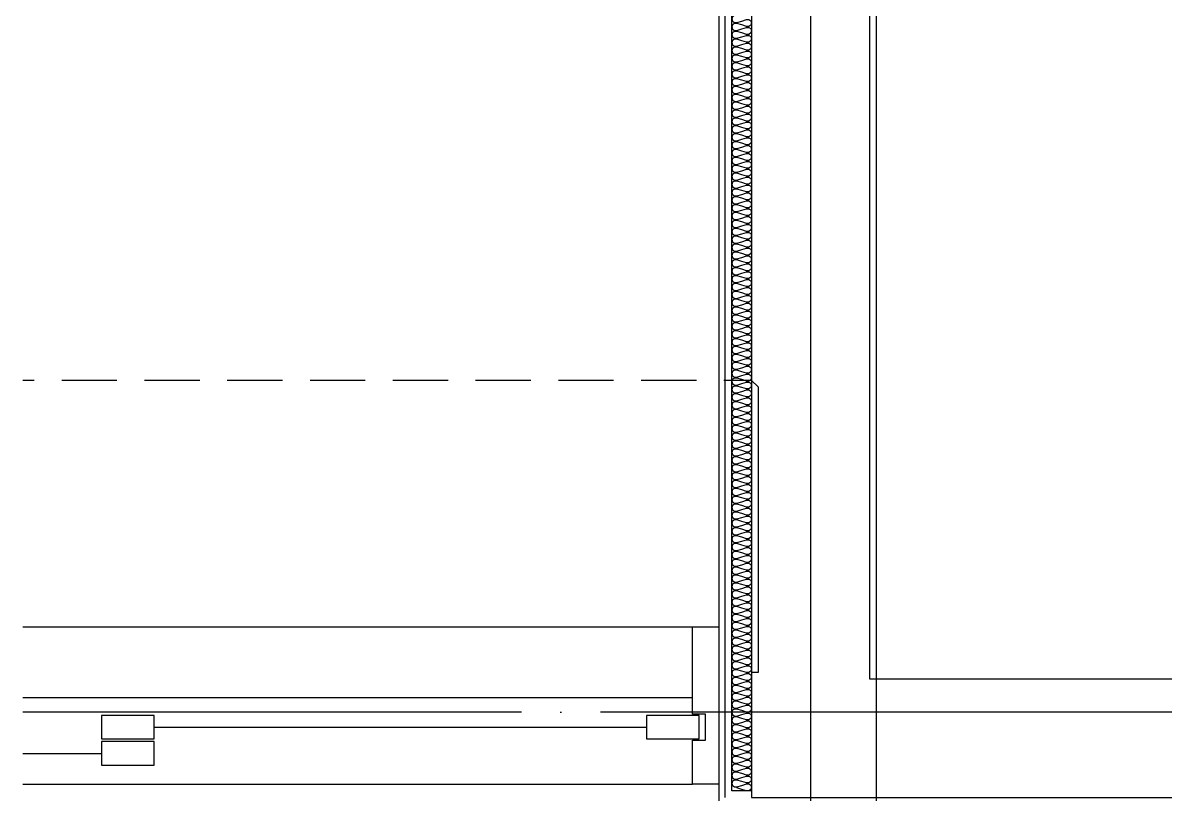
# Model space of a CAD drawing. Extents: x 0 to 40850, y 0 to 28500.
# Drawn here: x 8868 to 10608, y 9772 to 10947 of the extents above; entities that cross this region are included whole.
import ezdxf

# ---------------------------------------------------------------- set-up
doc = ezdxf.new("R2010")
doc.units = 0
doc.header["$LTSCALE"] = 60
doc.header["$MEASUREMENT"] = 0
doc.linetypes.add('CEN', pattern=[62, 60, -1, 0, -1])
doc.linetypes.add('HIDDEN', pattern=[2.1, 0.7, -0.7, 0.7])
for name, color, linetype in [('2', 2, 'CONTINUOUS'), ('4', 4, 'CONTINUOUS'), ('7', 7, 'CONTINUOUS'), ('8', 8, 'CONTINUOUS'), ('9', 9, 'CONTINUOUS'), ('CEN', 1, 'CEN'), ('INSUL', 9, 'CONTINUOUS'), ('WINDOW', 4, 'CONTINUOUS')]:
    doc.layers.add(name, color=color, linetype=linetype)

msp = doc.modelspace()

# ---------------------------------------------------------------- linework, layer by layer
at = {"layer": '2'}
for p, q in [((9938.3, 9767), (9938.3, 13547)), ((9948.3, 9777), (9948.3, 13547)), ((9978.3, 10402), (9978.3, 9957)), ((9978.3, 9777), (9948.3, 9777))]:
    msp.add_line(p, q, dxfattribs=at)
at = {"layer": '4', "color": 4, "linetype": 'CONTINUOUS'}
for points in [[(9888.3, 10027), (9928.3, 10027), (9928.3, 9787), (9888.3, 9787), (9888.3, 9854), (9908.3, 9854), (9908.3, 9894), (9888.3, 9894)], [(8988.3, 9892), (8988.3, 9856), (9068.3, 9856), (9068.3, 9892)], [(9818.3, 9892), (9818.3, 9856), (9898.3, 9856), (9898.3, 9892)], [(8988.3, 9852), (8988.3, 9816), (9068.3, 9816), (9068.3, 9852)]]:
    msp.add_lwpolyline(points, close=True, dxfattribs=at)
at = {"layer": '7'}
msp.add_lwpolyline([(12018.3, 12687), (12018.3, 12507), (12778.3, 12507), (12778.3, 9947), (10158.3, 9947), (10158.3, 12507), (10918.3, 12507), (10918.3, 12687), (10158.3, 12687), (10158.3, 13587), (9978.3, 13587), (9978.3, 10402), (9988.3, 10392), (9988.3, 9957), (9978.3, 9957), (9978.3, 9767), (12958.3, 9767), (12958.3, 9957), (12948.3, 9957), (12948.3, 10392), (12958.3, 10402), (12958.3, 13587), (12778.3, 13587), (12778.3, 12687)], close=True, dxfattribs=at)
at = {"layer": '8'}
for p, q in [((9928.3, 22332), (9928.3, 6042)), ((10168.3, 22332), (10168.3, 6042))]:
    msp.add_line(p, q, dxfattribs=at)
at = {"layer": '9', "linetype": 'HIDDEN'}
msp.add_line((9978.3, 10402), (8868.3, 10402), dxfattribs=at)
at = {"layer": '9', "color": 9, "linetype": 'CONTINUOUS'}
for p, q in [((8868.3, 10027), (9888.3, 10027)), ((8868.3, 9919), (9888.3, 9919)), ((8868.3, 9787), (9888.3, 9787))]:
    msp.add_line(p, q, dxfattribs=at)
at = {"layer": 'CEN'}
for p, q in [((10068.3, 22332), (10068.3, 6042)), ((24508.3, 9897), (8868.3, 9897))]:
    msp.add_line(p, q, dxfattribs=at)
at = {"layer": 'INSUL'}
for points in [[(9955.8, 10957.5), (9952.5, 10957.5), (9949.5, 10955.7), (9948.3, 10952.4), (9949.5, 10949.1), (9952.5, 10947), (9955.8, 10947), (9963.3, 10949.3), (9970.8, 10951.5), (9974.1, 10951.5), (9977.1, 10949.7), (9978.3, 10946.4), (9977.1, 10943.1), (9974.1, 10941), (9970.8, 10941), (9963.3, 10943.3), (9955.8, 10945.5)], [(9955.8, 10945.5), (9952.5, 10945.5), (9949.5, 10943.7), (9948.3, 10940.4), (9949.5, 10937.1), (9952.5, 10935), (9955.8, 10935), (9963.3, 10937.3), (9970.8, 10939.5), (9974.1, 10939.5), (9977.1, 10937.7), (9978.3, 10934.4), (9977.1, 10931.1), (9974.1, 10929), (9970.8, 10929), (9963.3, 10931.3), (9955.8, 10933.5)], [(9955.8, 10933.5), (9952.5, 10933.5), (9949.5, 10931.7), (9948.3, 10928.4), (9949.5, 10925.1), (9952.5, 10923), (9955.8, 10923), (9963.3, 10925.3), (9970.8, 10927.5), (9974.1, 10927.5), (9977.1, 10925.7), (9978.3, 10922.4), (9977.1, 10919.1), (9974.1, 10917), (9970.8, 10917), (9963.3, 10919.3), (9955.8, 10921.5)], [(9955.8, 10921.5), (9952.5, 10921.5), (9949.5, 10919.7), (9948.3, 10916.4), (9949.5, 10913.1), (9952.5, 10911), (9955.8, 10911), (9963.3, 10913.3), (9970.8, 10915.5), (9974.1, 10915.5), (9977.1, 10913.7), (9978.3, 10910.4), (9977.1, 10907.1), (9974.1, 10905), (9970.8, 10905), (9963.3, 10907.3), (9955.8, 10909.5)], [(9955.8, 10909.5), (9952.5, 10909.5), (9949.5, 10907.7), (9948.3, 10904.4), (9949.5, 10901.1), (9952.5, 10899), (9955.8, 10899), (9963.3, 10901.3), (9970.8, 10903.5), (9974.1, 10903.5), (9977.1, 10901.7), (9978.3, 10898.4), (9977.1, 10895.1), (9974.1, 10893), (9970.8, 10893), (9963.3, 10895.3), (9955.8, 10897.5)], [(9955.8, 10897.5), (9952.5, 10897.5), (9949.5, 10895.7), (9948.3, 10892.4), (9949.5, 10889.1), (9952.5, 10887), (9955.8, 10887), (9963.3, 10889.3), (9970.8, 10891.5), (9974.1, 10891.5), (9977.1, 10889.7), (9978.3, 10886.4), (9977.1, 10883.1), (9974.1, 10881), (9970.8, 10881), (9963.3, 10883.3), (9955.8, 10885.5)], [(9955.8, 10885.5), (9952.5, 10885.5), (9949.5, 10883.7), (9948.3, 10880.4), (9949.5, 10877.1), (9952.5, 10875), (9955.8, 10875), (9963.3, 10877.3), (9970.8, 10879.5), (9974.1, 10879.5), (9977.1, 10877.7), (9978.3, 10874.4), (9977.1, 10871.1), (9974.1, 10869), (9970.8, 10869), (9963.3, 10871.3), (9955.8, 10873.5)], [(9955.8, 10873.5), (9952.5, 10873.5), (9949.5, 10871.7), (9948.3, 10868.4), (9949.5, 10865.1), (9952.5, 10863), (9955.8, 10863), (9963.3, 10865.3), (9970.8, 10867.5), (9974.1, 10867.5), (9977.1, 10865.7), (9978.3, 10862.4), (9977.1, 10859.1), (9974.1, 10857), (9970.8, 10857), (9963.3, 10859.3), (9955.8, 10861.5)], [(9955.8, 10861.5), (9952.5, 10861.5), (9949.5, 10859.7), (9948.3, 10856.4), (9949.5, 10853.1), (9952.5, 10851), (9955.8, 10851), (9963.3, 10853.3), (9970.8, 10855.5), (9974.1, 10855.5), (9977.1, 10853.7), (9978.3, 10850.4), (9977.1, 10847.1), (9974.1, 10845), (9970.8, 10845), (9963.3, 10847.3), (9955.8, 10849.5)], [(9955.8, 10849.5), (9952.5, 10849.5), (9949.5, 10847.7), (9948.3, 10844.4), (9949.5, 10841.1), (9952.5, 10839), (9955.8, 10839), (9963.3, 10841.3), (9970.8, 10843.5), (9974.1, 10843.5), (9977.1, 10841.7), (9978.3, 10838.4), (9977.1, 10835.1), (9974.1, 10833), (9970.8, 10833), (9963.3, 10835.3), (9955.8, 10837.5)], [(9955.8, 10837.5), (9952.5, 10837.5), (9949.5, 10835.7), (9948.3, 10832.4), (9949.5, 10829.1), (9952.5, 10827), (9955.8, 10827), (9963.3, 10829.3), (9970.8, 10831.5), (9974.1, 10831.5), (9977.1, 10829.7), (9978.3, 10826.4), (9977.1, 10823.1), (9974.1, 10821), (9970.8, 10821), (9963.3, 10823.3), (9955.8, 10825.5)], [(9955.8, 10825.5), (9952.5, 10825.5), (9949.5, 10823.7), (9948.3, 10820.4), (9949.5, 10817.1), (9952.5, 10815), (9955.8, 10815), (9963.3, 10817.3), (9970.8, 10819.5), (9974.1, 10819.5), (9977.1, 10817.7), (9978.3, 10814.4), (9977.1, 10811.1), (9974.1, 10809), (9970.8, 10809), (9963.3, 10811.3), (9955.8, 10813.5)], [(9955.8, 10813.5), (9952.5, 10813.5), (9949.5, 10811.7), (9948.3, 10808.4), (9949.5, 10805.1), (9952.5, 10803), (9955.8, 10803), (9963.3, 10805.3), (9970.8, 10807.5), (9974.1, 10807.5), (9977.1, 10805.7), (9978.3, 10802.4), (9977.1, 10799.1), (9974.1, 10797), (9970.8, 10797), (9963.3, 10799.3), (9955.8, 10801.5)], [(9955.8, 10801.5), (9952.5, 10801.5), (9949.5, 10799.7), (9948.3, 10796.4), (9949.5, 10793.1), (9952.5, 10791), (9955.8, 10791), (9963.3, 10793.3), (9970.8, 10795.5), (9974.1, 10795.5), (9977.1, 10793.7), (9978.3, 10790.4), (9977.1, 10787.1), (9974.1, 10785), (9970.8, 10785), (9963.3, 10787.3), (9955.8, 10789.5)], [(9955.8, 10789.5), (9952.5, 10789.5), (9949.5, 10787.7), (9948.3, 10784.4), (9949.5, 10781.1), (9952.5, 10779), (9955.8, 10779), (9963.3, 10781.3), (9970.8, 10783.5), (9974.1, 10783.5), (9977.1, 10781.7), (9978.3, 10778.4), (9977.1, 10775.1), (9974.1, 10773), (9970.8, 10773), (9963.3, 10775.3), (9955.8, 10777.5)], [(9955.8, 10777.5), (9952.5, 10777.5), (9949.5, 10775.7), (9948.3, 10772.4), (9949.5, 10769.1), (9952.5, 10767), (9955.8, 10767), (9963.3, 10769.3), (9970.8, 10771.5), (9974.1, 10771.5), (9977.1, 10769.7), (9978.3, 10766.4), (9977.1, 10763.1), (9974.1, 10761), (9970.8, 10761), (9963.3, 10763.3), (9955.8, 10765.5)], [(9955.8, 10765.5), (9952.5, 10765.5), (9949.5, 10763.7), (9948.3, 10760.4), (9949.5, 10757.1), (9952.5, 10755), (9955.8, 10755), (9963.3, 10757.3), (9970.8, 10759.5), (9974.1, 10759.5), (9977.1, 10757.7), (9978.3, 10754.4), (9977.1, 10751.1), (9974.1, 10749), (9970.8, 10749), (9963.3, 10751.3), (9955.8, 10753.5)], [(9955.8, 10753.5), (9952.5, 10753.5), (9949.5, 10751.7), (9948.3, 10748.4), (9949.5, 10745.1), (9952.5, 10743), (9955.8, 10743), (9963.3, 10745.3), (9970.8, 10747.5), (9974.1, 10747.5), (9977.1, 10745.7), (9978.3, 10742.4), (9977.1, 10739.1), (9974.1, 10737), (9970.8, 10737), (9963.3, 10739.3), (9955.8, 10741.5)], [(9955.8, 10741.5), (9952.5, 10741.5), (9949.5, 10739.7), (9948.3, 10736.4), (9949.5, 10733.1), (9952.5, 10731), (9955.8, 10731), (9963.3, 10733.3), (9970.8, 10735.5), (9974.1, 10735.5), (9977.1, 10733.7), (9978.3, 10730.4), (9977.1, 10727.1), (9974.1, 10725), (9970.8, 10725), (9963.3, 10727.3), (9955.8, 10729.5)], [(9955.8, 10729.5), (9952.5, 10729.5), (9949.5, 10727.7), (9948.3, 10724.4), (9949.5, 10721.1), (9952.5, 10719), (9955.8, 10719), (9963.3, 10721.3), (9970.8, 10723.5), (9974.1, 10723.5), (9977.1, 10721.7), (9978.3, 10718.4), (9977.1, 10715.1), (9974.1, 10713), (9970.8, 10713), (9963.3, 10715.3), (9955.8, 10717.5)], [(9955.8, 10717.5), (9952.5, 10717.5), (9949.5, 10715.7), (9948.3, 10712.4), (9949.5, 10709.1), (9952.5, 10707), (9955.8, 10707), (9963.3, 10709.3), (9970.8, 10711.5), (9974.1, 10711.5), (9977.1, 10709.7), (9978.3, 10706.4), (9977.1, 10703.1), (9974.1, 10701), (9970.8, 10701), (9963.3, 10703.3), (9955.8, 10705.5)], [(9955.8, 10705.5), (9952.5, 10705.5), (9949.5, 10703.7), (9948.3, 10700.4), (9949.5, 10697.1), (9952.5, 10695), (9955.8, 10695), (9963.3, 10697.3), (9970.8, 10699.5), (9974.1, 10699.5), (9977.1, 10697.7), (9978.3, 10694.4), (9977.1, 10691.1), (9974.1, 10689), (9970.8, 10689), (9963.3, 10691.3), (9955.8, 10693.5)], [(9955.8, 10693.5), (9952.5, 10693.5), (9949.5, 10691.7), (9948.3, 10688.4), (9949.5, 10685.1), (9952.5, 10683), (9955.8, 10683), (9963.3, 10685.3), (9970.8, 10687.5), (9974.1, 10687.5), (9977.1, 10685.7), (9978.3, 10682.4), (9977.1, 10679.1), (9974.1, 10677), (9970.8, 10677), (9963.3, 10679.3), (9955.8, 10681.5)], [(9955.8, 10681.5), (9952.5, 10681.5), (9949.5, 10679.7), (9948.3, 10676.4), (9949.5, 10673.1), (9952.5, 10671), (9955.8, 10671), (9963.3, 10673.3), (9970.8, 10675.5), (9974.1, 10675.5), (9977.1, 10673.7), (9978.3, 10670.4), (9977.1, 10667.1), (9974.1, 10665), (9970.8, 10665), (9963.3, 10667.3), (9955.8, 10669.5)], [(9955.8, 10669.5), (9952.5, 10669.5), (9949.5, 10667.7), (9948.3, 10664.4), (9949.5, 10661.1), (9952.5, 10659), (9955.8, 10659), (9963.3, 10661.3), (9970.8, 10663.5), (9974.1, 10663.5), (9977.1, 10661.7), (9978.3, 10658.4), (9977.1, 10655.1), (9974.1, 10653), (9970.8, 10653), (9963.3, 10655.3), (9955.8, 10657.5)], [(9955.8, 10657.5), (9952.5, 10657.5), (9949.5, 10655.7), (9948.3, 10652.4), (9949.5, 10649.1), (9952.5, 10647), (9955.8, 10647), (9963.3, 10649.3), (9970.8, 10651.5), (9974.1, 10651.5), (9977.1, 10649.7), (9978.3, 10646.4), (9977.1, 10643.1), (9974.1, 10641), (9970.8, 10641), (9963.3, 10643.3), (9955.8, 10645.5)], [(9955.8, 10645.5), (9952.5, 10645.5), (9949.5, 10643.7), (9948.3, 10640.4), (9949.5, 10637.1), (9952.5, 10635), (9955.8, 10635), (9963.3, 10637.3), (9970.8, 10639.5), (9974.1, 10639.5), (9977.1, 10637.7), (9978.3, 10634.4), (9977.1, 10631.1), (9974.1, 10629), (9970.8, 10629), (9963.3, 10631.3), (9955.8, 10633.5)], [(9955.8, 10633.5), (9952.5, 10633.5), (9949.5, 10631.7), (9948.3, 10628.4), (9949.5, 10625.1), (9952.5, 10623), (9955.8, 10623), (9963.3, 10625.3), (9970.8, 10627.5), (9974.1, 10627.5), (9977.1, 10625.7), (9978.3, 10622.4), (9977.1, 10619.1), (9974.1, 10617), (9970.8, 10617), (9963.3, 10619.3), (9955.8, 10621.5)], [(9955.8, 10621.5), (9952.5, 10621.5), (9949.5, 10619.7), (9948.3, 10616.4), (9949.5, 10613.1), (9952.5, 10611), (9955.8, 10611), (9963.3, 10613.3), (9970.8, 10615.5), (9974.1, 10615.5), (9977.1, 10613.7), (9978.3, 10610.4), (9977.1, 10607.1), (9974.1, 10605), (9970.8, 10605), (9963.3, 10607.3), (9955.8, 10609.5)], [(9955.8, 10609.5), (9952.5, 10609.5), (9949.5, 10607.7), (9948.3, 10604.4), (9949.5, 10601.1), (9952.5, 10599), (9955.8, 10599), (9963.3, 10601.3), (9970.8, 10603.5), (9974.1, 10603.5), (9977.1, 10601.7), (9978.3, 10598.4), (9977.1, 10595.1), (9974.1, 10593), (9970.8, 10593), (9963.3, 10595.3), (9955.8, 10597.5)], [(9955.8, 10597.5), (9952.5, 10597.5), (9949.5, 10595.7), (9948.3, 10592.4), (9949.5, 10589.1), (9952.5, 10587), (9955.8, 10587), (9963.3, 10589.3), (9970.8, 10591.5), (9974.1, 10591.5), (9977.1, 10589.7), (9978.3, 10586.4), (9977.1, 10583.1), (9974.1, 10581), (9970.8, 10581), (9963.3, 10583.3), (9955.8, 10585.5)], [(9955.8, 10585.5), (9952.5, 10585.5), (9949.5, 10583.7), (9948.3, 10580.4), (9949.5, 10577.1), (9952.5, 10575), (9955.8, 10575), (9963.3, 10577.3), (9970.8, 10579.5), (9974.1, 10579.5), (9977.1, 10577.7), (9978.3, 10574.4), (9977.1, 10571.1), (9974.1, 10569), (9970.8, 10569), (9963.3, 10571.3), (9955.8, 10573.5)], [(9955.8, 10573.5), (9952.5, 10573.5), (9949.5, 10571.7), (9948.3, 10568.4), (9949.5, 10565.1), (9952.5, 10563), (9955.8, 10563), (9963.3, 10565.3), (9970.8, 10567.5), (9974.1, 10567.5), (9977.1, 10565.7), (9978.3, 10562.4), (9977.1, 10559.1), (9974.1, 10557), (9970.8, 10557), (9963.3, 10559.3), (9955.8, 10561.5)], [(9955.8, 10561.5), (9952.5, 10561.5), (9949.5, 10559.7), (9948.3, 10556.4), (9949.5, 10553.1), (9952.5, 10551), (9955.8, 10551), (9963.3, 10553.3), (9970.8, 10555.5), (9974.1, 10555.5), (9977.1, 10553.7), (9978.3, 10550.4), (9977.1, 10547.1), (9974.1, 10545), (9970.8, 10545), (9963.3, 10547.3), (9955.8, 10549.5)], [(9955.8, 10549.5), (9952.5, 10549.5), (9949.5, 10547.7), (9948.3, 10544.4), (9949.5, 10541.1), (9952.5, 10539), (9955.8, 10539), (9963.3, 10541.3), (9970.8, 10543.5), (9974.1, 10543.5), (9977.1, 10541.7), (9978.3, 10538.4), (9977.1, 10535.1), (9974.1, 10533), (9970.8, 10533), (9963.3, 10535.3), (9955.8, 10537.5)], [(9955.8, 10537.5), (9952.5, 10537.5), (9949.5, 10535.7), (9948.3, 10532.4), (9949.5, 10529.1), (9952.5, 10527), (9955.8, 10527), (9963.3, 10529.3), (9970.8, 10531.5), (9974.1, 10531.5), (9977.1, 10529.7), (9978.3, 10526.4), (9977.1, 10523.1), (9974.1, 10521), (9970.8, 10521), (9963.3, 10523.3), (9955.8, 10525.5)], [(9955.8, 10525.5), (9952.5, 10525.5), (9949.5, 10523.7), (9948.3, 10520.4), (9949.5, 10517.1), (9952.5, 10515), (9955.8, 10515), (9963.3, 10517.3), (9970.8, 10519.5), (9974.1, 10519.5), (9977.1, 10517.7), (9978.3, 10514.4), (9977.1, 10511.1), (9974.1, 10509), (9970.8, 10509), (9963.3, 10511.3), (9955.8, 10513.5)], [(9955.8, 10513.5), (9952.5, 10513.5), (9949.5, 10511.7), (9948.3, 10508.4), (9949.5, 10505.1), (9952.5, 10503), (9955.8, 10503), (9963.3, 10505.3), (9970.8, 10507.5), (9974.1, 10507.5), (9977.1, 10505.7), (9978.3, 10502.4), (9977.1, 10499.1), (9974.1, 10497), (9970.8, 10497), (9963.3, 10499.3), (9955.8, 10501.5)], [(9955.8, 10501.5), (9952.5, 10501.5), (9949.5, 10499.7), (9948.3, 10496.4), (9949.5, 10493.1), (9952.5, 10491), (9955.8, 10491), (9963.3, 10493.3), (9970.8, 10495.5), (9974.1, 10495.5), (9977.1, 10493.7), (9978.3, 10490.4), (9977.1, 10487.1), (9974.1, 10485), (9970.8, 10485), (9963.3, 10487.3), (9955.8, 10489.5)], [(9955.8, 10489.5), (9952.5, 10489.5), (9949.5, 10487.7), (9948.3, 10484.4), (9949.5, 10481.1), (9952.5, 10479), (9955.8, 10479), (9963.3, 10481.3), (9970.8, 10483.5), (9974.1, 10483.5), (9977.1, 10481.7), (9978.3, 10478.4), (9977.1, 10475.1), (9974.1, 10473), (9970.8, 10473), (9963.3, 10475.3), (9955.8, 10477.5)], [(9955.8, 10477.5), (9952.5, 10477.5), (9949.5, 10475.7), (9948.3, 10472.4), (9949.5, 10469.1), (9952.5, 10467), (9955.8, 10467), (9963.3, 10469.3), (9970.8, 10471.5), (9974.1, 10471.5), (9977.1, 10469.7), (9978.3, 10466.4), (9977.1, 10463.1), (9974.1, 10461), (9970.8, 10461), (9963.3, 10463.3), (9955.8, 10465.5)], [(9955.8, 10465.5), (9952.5, 10465.5), (9949.5, 10463.7), (9948.3, 10460.4), (9949.5, 10457.1), (9952.5, 10455), (9955.8, 10455), (9963.3, 10457.3), (9970.8, 10459.5), (9974.1, 10459.5), (9977.1, 10457.7), (9978.3, 10454.4), (9977.1, 10451.1), (9974.1, 10449), (9970.8, 10449), (9963.3, 10451.3), (9955.8, 10453.5)], [(9955.8, 10453.5), (9952.5, 10453.5), (9949.5, 10451.7), (9948.3, 10448.4), (9949.5, 10445.1), (9952.5, 10443), (9955.8, 10443), (9963.3, 10445.3), (9970.8, 10447.5), (9974.1, 10447.5), (9977.1, 10445.7), (9978.3, 10442.4), (9977.1, 10439.1), (9974.1, 10437), (9970.8, 10437), (9963.3, 10439.3), (9955.8, 10441.5)], [(9955.8, 10441.5), (9952.5, 10441.5), (9949.5, 10439.7), (9948.3, 10436.4), (9949.5, 10433.1), (9952.5, 10431), (9955.8, 10431), (9963.3, 10433.3), (9970.8, 10435.5), (9974.1, 10435.5), (9977.1, 10433.7), (9978.3, 10430.4), (9977.1, 10427.1), (9974.1, 10425), (9970.8, 10425), (9963.3, 10427.3), (9955.8, 10429.5)], [(9955.8, 10429.5), (9952.5, 10429.5), (9949.5, 10427.7), (9948.3, 10424.4), (9949.5, 10421.1), (9952.5, 10419), (9955.8, 10419), (9963.3, 10421.3), (9970.8, 10423.5), (9974.1, 10423.5), (9977.1, 10421.7), (9978.3, 10418.4), (9977.1, 10415.1), (9974.1, 10413), (9970.8, 10413), (9963.3, 10415.3), (9955.8, 10417.5)], [(9955.8, 10417.5), (9952.5, 10417.5), (9949.5, 10415.7), (9948.3, 10412.4), (9949.5, 10409.1), (9952.5, 10407), (9955.8, 10407), (9963.3, 10409.3), (9970.8, 10411.5), (9974.1, 10411.5), (9977.1, 10409.7), (9978.3, 10406.4), (9977.1, 10403.1), (9974.1, 10401), (9970.8, 10401), (9963.3, 10403.3), (9955.8, 10405.5)], [(9955.8, 10405.5), (9952.5, 10405.5), (9949.5, 10403.7), (9948.3, 10400.4), (9949.5, 10397.1), (9952.5, 10395), (9955.8, 10395), (9963.3, 10397.3), (9970.8, 10399.5), (9974.1, 10399.5), (9977.1, 10397.7), (9978.3, 10394.4), (9977.1, 10391.1), (9974.1, 10389), (9970.8, 10389), (9963.3, 10391.3), (9955.8, 10393.5)], [(9955.8, 10393.5), (9952.5, 10393.5), (9949.5, 10391.7), (9948.3, 10388.4), (9949.5, 10385.1), (9952.5, 10383), (9955.8, 10383), (9963.3, 10385.3), (9970.8, 10387.5), (9974.1, 10387.5), (9977.1, 10385.7), (9978.3, 10382.4), (9977.1, 10379.1), (9974.1, 10377), (9970.8, 10377), (9963.3, 10379.3), (9955.8, 10381.5)], [(9955.8, 10381.5), (9952.5, 10381.5), (9949.5, 10379.7), (9948.3, 10376.4), (9949.5, 10373.1), (9952.5, 10371), (9955.8, 10371), (9963.3, 10373.3), (9970.8, 10375.5), (9974.1, 10375.5), (9977.1, 10373.7), (9978.3, 10370.4), (9977.1, 10367.1), (9974.1, 10365), (9970.8, 10365), (9963.3, 10367.3), (9955.8, 10369.5)], [(9955.8, 10369.5), (9952.5, 10369.5), (9949.5, 10367.7), (9948.3, 10364.4), (9949.5, 10361.1), (9952.5, 10359), (9955.8, 10359), (9963.3, 10361.3), (9970.8, 10363.5), (9974.1, 10363.5), (9977.1, 10361.7), (9978.3, 10358.4), (9977.1, 10355.1), (9974.1, 10353), (9970.8, 10353), (9963.3, 10355.3), (9955.8, 10357.5)], [(9955.8, 10357.5), (9952.5, 10357.5), (9949.5, 10355.7), (9948.3, 10352.4), (9949.5, 10349.1), (9952.5, 10347), (9955.8, 10347), (9963.3, 10349.3), (9970.8, 10351.5), (9974.1, 10351.5), (9977.1, 10349.7), (9978.3, 10346.4), (9977.1, 10343.1), (9974.1, 10341), (9970.8, 10341), (9963.3, 10343.3), (9955.8, 10345.5)], [(9955.8, 10345.5), (9952.5, 10345.5), (9949.5, 10343.7), (9948.3, 10340.4), (9949.5, 10337.1), (9952.5, 10335), (9955.8, 10335), (9963.3, 10337.3), (9970.8, 10339.5), (9974.1, 10339.5), (9977.1, 10337.7), (9978.3, 10334.4), (9977.1, 10331.1), (9974.1, 10329), (9970.8, 10329), (9963.3, 10331.3), (9955.8, 10333.5)], [(9955.8, 10333.5), (9952.5, 10333.5), (9949.5, 10331.7), (9948.3, 10328.4), (9949.5, 10325.1), (9952.5, 10323), (9955.8, 10323), (9963.3, 10325.3), (9970.8, 10327.5), (9974.1, 10327.5), (9977.1, 10325.7), (9978.3, 10322.4), (9977.1, 10319.1), (9974.1, 10317), (9970.8, 10317), (9963.3, 10319.3), (9955.8, 10321.5)], [(9955.8, 10321.5), (9952.5, 10321.5), (9949.5, 10319.7), (9948.3, 10316.4), (9949.5, 10313.1), (9952.5, 10311), (9955.8, 10311), (9963.3, 10313.3), (9970.8, 10315.5), (9974.1, 10315.5), (9977.1, 10313.7), (9978.3, 10310.4), (9977.1, 10307.1), (9974.1, 10305), (9970.8, 10305), (9963.3, 10307.3), (9955.8, 10309.5)], [(9955.8, 10309.5), (9952.5, 10309.5), (9949.5, 10307.7), (9948.3, 10304.4), (9949.5, 10301.1), (9952.5, 10299), (9955.8, 10299), (9963.3, 10301.3), (9970.8, 10303.5), (9974.1, 10303.5), (9977.1, 10301.7), (9978.3, 10298.4), (9977.1, 10295.1), (9974.1, 10293), (9970.8, 10293), (9963.3, 10295.3), (9955.8, 10297.5)], [(9955.8, 10297.5), (9952.5, 10297.5), (9949.5, 10295.7), (9948.3, 10292.4), (9949.5, 10289.1), (9952.5, 10287), (9955.8, 10287), (9963.3, 10289.3), (9970.8, 10291.5), (9974.1, 10291.5), (9977.1, 10289.7), (9978.3, 10286.4), (9977.1, 10283.1), (9974.1, 10281), (9970.8, 10281), (9963.3, 10283.3), (9955.8, 10285.5)], [(9955.8, 10285.5), (9952.5, 10285.5), (9949.5, 10283.7), (9948.3, 10280.4), (9949.5, 10277.1), (9952.5, 10275), (9955.8, 10275), (9963.3, 10277.3), (9970.8, 10279.5), (9974.1, 10279.5), (9977.1, 10277.7), (9978.3, 10274.4), (9977.1, 10271.1), (9974.1, 10269), (9970.8, 10269), (9963.3, 10271.3), (9955.8, 10273.5)], [(9955.8, 10273.5), (9952.5, 10273.5), (9949.5, 10271.7), (9948.3, 10268.4), (9949.5, 10265.1), (9952.5, 10263), (9955.8, 10263), (9963.3, 10265.3), (9970.8, 10267.5), (9974.1, 10267.5), (9977.1, 10265.7), (9978.3, 10262.4), (9977.1, 10259.1), (9974.1, 10257), (9970.8, 10257), (9963.3, 10259.3), (9955.8, 10261.5)], [(9955.8, 10261.5), (9952.5, 10261.5), (9949.5, 10259.7), (9948.3, 10256.4), (9949.5, 10253.1), (9952.5, 10251), (9955.8, 10251), (9963.3, 10253.3), (9970.8, 10255.5), (9974.1, 10255.5), (9977.1, 10253.7), (9978.3, 10250.4), (9977.1, 10247.1), (9974.1, 10245), (9970.8, 10245), (9963.3, 10247.3), (9955.8, 10249.5)], [(9955.8, 10249.5), (9952.5, 10249.5), (9949.5, 10247.7), (9948.3, 10244.4), (9949.5, 10241.1), (9952.5, 10239), (9955.8, 10239), (9963.3, 10241.3), (9970.8, 10243.5), (9974.1, 10243.5), (9977.1, 10241.7), (9978.3, 10238.4), (9977.1, 10235.1), (9974.1, 10233), (9970.8, 10233), (9963.3, 10235.3), (9955.8, 10237.5)], [(9955.8, 10237.5), (9952.5, 10237.5), (9949.5, 10235.7), (9948.3, 10232.4), (9949.5, 10229.1), (9952.5, 10227), (9955.8, 10227), (9963.3, 10229.3), (9970.8, 10231.5), (9974.1, 10231.5), (9977.1, 10229.7), (9978.3, 10226.4), (9977.1, 10223.1), (9974.1, 10221), (9970.8, 10221), (9963.3, 10223.3), (9955.8, 10225.5)], [(9955.8, 10225.5), (9952.5, 10225.5), (9949.5, 10223.7), (9948.3, 10220.4), (9949.5, 10217.1), (9952.5, 10215), (9955.8, 10215), (9963.3, 10217.3), (9970.8, 10219.5), (9974.1, 10219.5), (9977.1, 10217.7), (9978.3, 10214.4), (9977.1, 10211.1), (9974.1, 10209), (9970.8, 10209), (9963.3, 10211.3), (9955.8, 10213.5)], [(9955.8, 10213.5), (9952.5, 10213.5), (9949.5, 10211.7), (9948.3, 10208.4), (9949.5, 10205.1), (9952.5, 10203), (9955.8, 10203), (9963.3, 10205.3), (9970.8, 10207.5), (9974.1, 10207.5), (9977.1, 10205.7), (9978.3, 10202.4), (9977.1, 10199.1), (9974.1, 10197), (9970.8, 10197), (9963.3, 10199.3), (9955.8, 10201.5)], [(9955.8, 10201.5), (9952.5, 10201.5), (9949.5, 10199.7), (9948.3, 10196.4), (9949.5, 10193.1), (9952.5, 10191), (9955.8, 10191), (9963.3, 10193.3), (9970.8, 10195.5), (9974.1, 10195.5), (9977.1, 10193.7), (9978.3, 10190.4), (9977.1, 10187.1), (9974.1, 10185), (9970.8, 10185), (9963.3, 10187.3), (9955.8, 10189.5)], [(9955.8, 10189.5), (9952.5, 10189.5), (9949.5, 10187.7), (9948.3, 10184.4), (9949.5, 10181.1), (9952.5, 10179), (9955.8, 10179), (9963.3, 10181.3), (9970.8, 10183.5), (9974.1, 10183.5), (9977.1, 10181.7), (9978.3, 10178.4), (9977.1, 10175.1), (9974.1, 10173), (9970.8, 10173), (9963.3, 10175.3), (9955.8, 10177.5)], [(9955.8, 10177.5), (9952.5, 10177.5), (9949.5, 10175.7), (9948.3, 10172.4), (9949.5, 10169.1), (9952.5, 10167), (9955.8, 10167), (9963.3, 10169.3), (9970.8, 10171.5), (9974.1, 10171.5), (9977.1, 10169.7), (9978.3, 10166.4), (9977.1, 10163.1), (9974.1, 10161), (9970.8, 10161), (9963.3, 10163.3), (9955.8, 10165.5)], [(9955.8, 10165.5), (9952.5, 10165.5), (9949.5, 10163.7), (9948.3, 10160.4), (9949.5, 10157.1), (9952.5, 10155), (9955.8, 10155), (9963.3, 10157.3), (9970.8, 10159.5), (9974.1, 10159.5), (9977.1, 10157.7), (9978.3, 10154.4), (9977.1, 10151.1), (9974.1, 10149), (9970.8, 10149), (9963.3, 10151.3), (9955.8, 10153.5)], [(9955.8, 10153.5), (9952.5, 10153.5), (9949.5, 10151.7), (9948.3, 10148.4), (9949.5, 10145.1), (9952.5, 10143), (9955.8, 10143), (9963.3, 10145.3), (9970.8, 10147.5), (9974.1, 10147.5), (9977.1, 10145.7), (9978.3, 10142.4), (9977.1, 10139.1), (9974.1, 10137), (9970.8, 10137), (9963.3, 10139.3), (9955.8, 10141.5)], [(9955.8, 10141.5), (9952.5, 10141.5), (9949.5, 10139.7), (9948.3, 10136.4), (9949.5, 10133.1), (9952.5, 10131), (9955.8, 10131), (9963.3, 10133.3), (9970.8, 10135.5), (9974.1, 10135.5), (9977.1, 10133.7), (9978.3, 10130.4), (9977.1, 10127.1), (9974.1, 10125), (9970.8, 10125), (9963.3, 10127.3), (9955.8, 10129.5)], [(9955.8, 10129.5), (9952.5, 10129.5), (9949.5, 10127.7), (9948.3, 10124.4), (9949.5, 10121.1), (9952.5, 10119), (9955.8, 10119), (9963.3, 10121.3), (9970.8, 10123.5), (9974.1, 10123.5), (9977.1, 10121.7), (9978.3, 10118.4), (9977.1, 10115.1), (9974.1, 10113), (9970.8, 10113), (9963.3, 10115.3), (9955.8, 10117.5)], [(9955.8, 10117.5), (9952.5, 10117.5), (9949.5, 10115.7), (9948.3, 10112.4), (9949.5, 10109.1), (9952.5, 10107), (9955.8, 10107), (9963.3, 10109.3), (9970.8, 10111.5), (9974.1, 10111.5), (9977.1, 10109.7), (9978.3, 10106.4), (9977.1, 10103.1), (9974.1, 10101), (9970.8, 10101), (9963.3, 10103.3), (9955.8, 10105.5)], [(9955.8, 10105.5), (9952.5, 10105.5), (9949.5, 10103.7), (9948.3, 10100.4), (9949.5, 10097.1), (9952.5, 10095), (9955.8, 10095), (9963.3, 10097.3), (9970.8, 10099.5), (9974.1, 10099.5), (9977.1, 10097.7), (9978.3, 10094.4), (9977.1, 10091.1), (9974.1, 10089), (9970.8, 10089), (9963.3, 10091.3), (9955.8, 10093.5)], [(9955.8, 10093.5), (9952.5, 10093.5), (9949.5, 10091.7), (9948.3, 10088.4), (9949.5, 10085.1), (9952.5, 10083), (9955.8, 10083), (9963.3, 10085.3), (9970.8, 10087.5), (9974.1, 10087.5), (9977.1, 10085.7), (9978.3, 10082.4), (9977.1, 10079.1), (9974.1, 10077), (9970.8, 10077), (9963.3, 10079.3), (9955.8, 10081.5)], [(9955.8, 10081.5), (9952.5, 10081.5), (9949.5, 10079.7), (9948.3, 10076.4), (9949.5, 10073.1), (9952.5, 10071), (9955.8, 10071), (9963.3, 10073.3), (9970.8, 10075.5), (9974.1, 10075.5), (9977.1, 10073.7), (9978.3, 10070.4), (9977.1, 10067.1), (9974.1, 10065), (9970.8, 10065), (9963.3, 10067.3), (9955.8, 10069.5)], [(9955.8, 10069.5), (9952.5, 10069.5), (9949.5, 10067.7), (9948.3, 10064.4), (9949.5, 10061.1), (9952.5, 10059), (9955.8, 10059), (9963.3, 10061.3), (9970.8, 10063.5), (9974.1, 10063.5), (9977.1, 10061.7), (9978.3, 10058.4), (9977.1, 10055.1), (9974.1, 10053), (9970.8, 10053), (9963.3, 10055.3), (9955.8, 10057.5)], [(9955.8, 10057.5), (9952.5, 10057.5), (9949.5, 10055.7), (9948.3, 10052.4), (9949.5, 10049.1), (9952.5, 10047), (9955.8, 10047), (9963.3, 10049.3), (9970.8, 10051.5), (9974.1, 10051.5), (9977.1, 10049.7), (9978.3, 10046.4), (9977.1, 10043.1), (9974.1, 10041), (9970.8, 10041), (9963.3, 10043.3), (9955.8, 10045.5)], [(9955.8, 10045.5), (9952.5, 10045.5), (9949.5, 10043.7), (9948.3, 10040.4), (9949.5, 10037.1), (9952.5, 10035), (9955.8, 10035), (9963.3, 10037.3), (9970.8, 10039.5), (9974.1, 10039.5), (9977.1, 10037.7), (9978.3, 10034.4), (9977.1, 10031.1), (9974.1, 10029), (9970.8, 10029), (9963.3, 10031.3), (9955.8, 10033.5)], [(9955.8, 10033.5), (9952.5, 10033.5), (9949.5, 10031.7), (9948.3, 10028.4), (9949.5, 10025.1), (9952.5, 10023), (9955.8, 10023), (9963.3, 10025.3), (9970.8, 10027.5), (9974.1, 10027.5), (9977.1, 10025.7), (9978.3, 10022.4), (9977.1, 10019.1), (9974.1, 10017), (9970.8, 10017), (9963.3, 10019.3), (9955.8, 10021.5)], [(9955.8, 10021.5), (9952.5, 10021.5), (9949.5, 10019.7), (9948.3, 10016.4), (9949.5, 10013.1), (9952.5, 10011), (9955.8, 10011), (9963.3, 10013.3), (9970.8, 10015.5), (9974.1, 10015.5), (9977.1, 10013.7), (9978.3, 10010.4), (9977.1, 10007.1), (9974.1, 10005), (9970.8, 10005), (9963.3, 10007.3), (9955.8, 10009.5)], [(9955.8, 10009.5), (9952.5, 10009.5), (9949.5, 10007.7), (9948.3, 10004.4), (9949.5, 10001.1), (9952.5, 9999), (9955.8, 9999), (9963.3, 10001.3), (9970.8, 10003.5), (9974.1, 10003.5), (9977.1, 10001.7), (9978.3, 9998.4), (9977.1, 9995.1), (9974.1, 9993), (9970.8, 9993), (9963.3, 9995.3), (9955.8, 9997.5)], [(9955.8, 9997.5), (9952.5, 9997.5), (9949.5, 9995.7), (9948.3, 9992.4), (9949.5, 9989.1), (9952.5, 9987), (9955.8, 9987), (9963.3, 9989.3), (9970.8, 9991.5), (9974.1, 9991.5), (9977.1, 9989.7), (9978.3, 9986.4), (9977.1, 9983.1), (9974.1, 9981), (9970.8, 9981), (9963.3, 9983.3), (9955.8, 9985.5)], [(9955.8, 9985.5), (9952.5, 9985.5), (9949.5, 9983.7), (9948.3, 9980.4), (9949.5, 9977.1), (9952.5, 9975), (9955.8, 9975), (9963.3, 9977.3), (9970.8, 9979.5), (9974.1, 9979.5), (9977.1, 9977.7), (9978.3, 9974.4), (9977.1, 9971.1), (9974.1, 9969), (9970.8, 9969), (9963.3, 9971.3), (9955.8, 9973.5)], [(9955.8, 9973.5), (9952.5, 9973.5), (9949.5, 9971.7), (9948.3, 9968.4), (9949.5, 9965.1), (9952.5, 9963), (9955.8, 9963), (9963.3, 9965.3), (9970.8, 9967.5), (9974.1, 9967.5), (9977.1, 9965.7), (9978.3, 9962.4), (9977.1, 9959.1), (9974.1, 9957), (9970.8, 9957), (9963.3, 9959.3), (9955.8, 9961.5)], [(9955.8, 9961.5), (9952.5, 9961.5), (9949.5, 9959.7), (9948.3, 9956.4), (9949.5, 9953.1), (9952.5, 9951), (9955.8, 9951), (9963.3, 9953.3), (9970.8, 9955.5), (9974.1, 9955.5), (9977.1, 9953.7), (9978.3, 9950.4), (9977.1, 9947.1), (9974.1, 9945), (9970.8, 9945), (9963.3, 9947.3), (9955.8, 9949.5)], [(9955.8, 9949.5), (9952.5, 9949.5), (9949.5, 9947.7), (9948.3, 9944.4), (9949.5, 9941.1), (9952.5, 9939), (9955.8, 9939), (9963.3, 9941.3), (9970.8, 9943.5), (9974.1, 9943.5), (9977.1, 9941.7), (9978.3, 9938.4), (9977.1, 9935.1), (9974.1, 9933), (9970.8, 9933), (9963.3, 9935.3), (9955.8, 9937.5)], [(9955.8, 9937.5), (9952.5, 9937.5), (9949.5, 9935.7), (9948.3, 9932.4), (9949.5, 9929.1), (9952.5, 9927), (9955.8, 9927), (9963.3, 9929.3), (9970.8, 9931.5), (9974.1, 9931.5), (9977.1, 9929.7), (9978.3, 9926.4), (9977.1, 9923.1), (9974.1, 9921), (9970.8, 9921), (9963.3, 9923.3), (9955.8, 9925.5)], [(9955.8, 9925.5), (9952.5, 9925.5), (9949.5, 9923.7), (9948.3, 9920.4), (9949.5, 9917.1), (9952.5, 9915), (9955.8, 9915), (9963.3, 9917.3), (9970.8, 9919.5), (9974.1, 9919.5), (9977.1, 9917.7), (9978.3, 9914.4), (9977.1, 9911.1), (9974.1, 9909), (9970.8, 9909), (9963.3, 9911.3), (9955.8, 9913.5)], [(9955.8, 9913.5), (9952.5, 9913.5), (9949.5, 9911.7), (9948.3, 9908.4), (9949.5, 9905.1), (9952.5, 9903), (9955.8, 9903), (9963.3, 9905.3), (9970.8, 9907.5), (9974.1, 9907.5), (9977.1, 9905.7), (9978.3, 9902.4), (9977.1, 9899.1), (9974.1, 9897), (9970.8, 9897), (9963.3, 9899.3), (9955.8, 9901.5)], [(9955.8, 9901.5), (9952.5, 9901.5), (9949.5, 9899.7), (9948.3, 9896.4), (9949.5, 9893.1), (9952.5, 9891), (9955.8, 9891), (9963.3, 9893.3), (9970.8, 9895.5), (9974.1, 9895.5), (9977.1, 9893.7), (9978.3, 9890.4), (9977.1, 9887.1), (9974.1, 9885), (9970.8, 9885), (9963.3, 9887.3), (9955.8, 9889.5)], [(9955.8, 9889.5), (9952.5, 9889.5), (9949.5, 9887.7), (9948.3, 9884.4), (9949.5, 9881.1), (9952.5, 9879), (9955.8, 9879), (9963.3, 9881.3), (9970.8, 9883.5), (9974.1, 9883.5), (9977.1, 9881.7), (9978.3, 9878.4), (9977.1, 9875.1), (9974.1, 9873), (9970.8, 9873), (9963.3, 9875.3), (9955.8, 9877.5)], [(9955.8, 9877.5), (9952.5, 9877.5), (9949.5, 9875.7), (9948.3, 9872.4), (9949.5, 9869.1), (9952.5, 9867), (9955.8, 9867), (9963.3, 9869.3), (9970.8, 9871.5), (9974.1, 9871.5), (9977.1, 9869.7), (9978.3, 9866.4), (9977.1, 9863.1), (9974.1, 9861), (9970.8, 9861), (9963.3, 9863.3), (9955.8, 9865.5)], [(9955.8, 9865.5), (9952.5, 9865.5), (9949.5, 9863.7), (9948.3, 9860.4), (9949.5, 9857.1), (9952.5, 9855), (9955.8, 9855), (9963.3, 9857.3), (9970.8, 9859.5), (9974.1, 9859.5), (9977.1, 9857.7), (9978.3, 9854.4), (9977.1, 9851.1), (9974.1, 9849), (9970.8, 9849), (9963.3, 9851.3), (9955.8, 9853.5)], [(9955.8, 9853.5), (9952.5, 9853.5), (9949.5, 9851.7), (9948.3, 9848.4), (9949.5, 9845.1), (9952.5, 9843), (9955.8, 9843), (9963.3, 9845.3), (9970.8, 9847.5), (9974.1, 9847.5), (9977.1, 9845.7), (9978.3, 9842.4), (9977.1, 9839.1), (9974.1, 9837), (9970.8, 9837), (9963.3, 9839.3), (9955.8, 9841.5)], [(9955.8, 9841.5), (9952.5, 9841.5), (9949.5, 9839.7), (9948.3, 9836.4), (9949.5, 9833.1), (9952.5, 9831), (9955.8, 9831), (9963.3, 9833.3), (9970.8, 9835.5), (9974.1, 9835.5), (9977.1, 9833.7), (9978.3, 9830.4), (9977.1, 9827.1), (9974.1, 9825), (9970.8, 9825), (9963.3, 9827.3), (9955.8, 9829.5)], [(9955.8, 9829.5), (9952.5, 9829.5), (9949.5, 9827.7), (9948.3, 9824.4), (9949.5, 9821.1), (9952.5, 9819), (9955.8, 9819), (9963.3, 9821.3), (9970.8, 9823.5), (9974.1, 9823.5), (9977.1, 9821.7), (9978.3, 9818.4), (9977.1, 9815.1), (9974.1, 9813), (9970.8, 9813), (9963.3, 9815.3), (9955.8, 9817.5)], [(9955.8, 9817.5), (9952.5, 9817.5), (9949.5, 9815.7), (9948.3, 9812.4), (9949.5, 9809.1), (9952.5, 9807), (9955.8, 9807), (9963.3, 9809.3), (9970.8, 9811.5), (9974.1, 9811.5), (9977.1, 9809.7), (9978.3, 9806.4), (9977.1, 9803.1), (9974.1, 9801), (9970.8, 9801), (9963.3, 9803.3), (9955.8, 9805.5)], [(9955.8, 9805.5), (9952.5, 9805.5), (9949.5, 9803.7), (9948.3, 9800.4), (9949.5, 9797.1), (9952.5, 9795), (9955.8, 9795), (9963.3, 9797.3), (9970.8, 9799.5), (9974.1, 9799.5), (9977.1, 9797.7), (9978.3, 9794.4), (9977.1, 9791.1), (9974.1, 9789), (9970.8, 9789), (9963.3, 9791.3), (9955.8, 9793.5)], [(9955.8, 9793.5), (9952.5, 9793.5), (9949.5, 9791.7), (9948.3, 9788.4), (9949.5, 9785.1), (9952.5, 9783), (9955.8, 9783), (9963.3, 9785.3), (9970.8, 9787.5), (9974.1, 9787.5), (9977.1, 9785.7), (9978.3, 9782.4), (9977.1, 9779.1), (9974.1, 9777), (9970.8, 9777), (9963.3, 9779.3), (9955.8, 9781.5)]]:
    msp.add_lwpolyline(points, dxfattribs=at)
at = {"layer": 'WINDOW', "color": 4, "linetype": 'CONTINUOUS'}
for p, q in [((9068.3, 9874), (9818.3, 9874)), ((8868.3, 9834), (8988.3, 9834))]:
    msp.add_line(p, q, dxfattribs=at)

doc.saveas('drawing.dxf')
